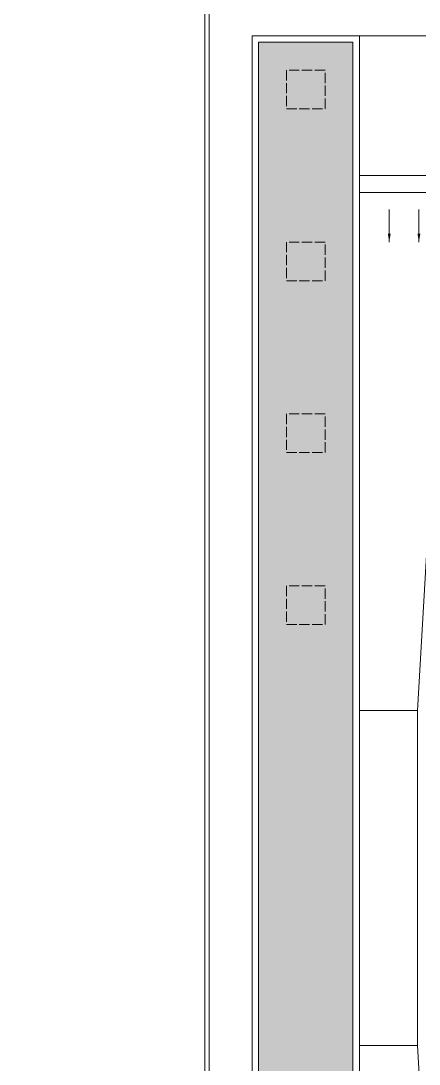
# Model space of a CAD drawing. Header units: millimetres. Extents: x 930469 to 1523124, y -120375 to 411163.
# Drawn here: x 1392540 to 1401818, y 131921 to 156199 of the extents above; entities that cross this region are included whole.
import ezdxf

# ---------------------------------------------------------------- set-up
doc = ezdxf.new("R2010")
doc.units = ezdxf.units.MM
doc.linetypes.add('ACAD_ISO02W100', pattern=[15, 12, -3])
doc.layers.get('0').update_dxf_attribs({"color": 8, "lineweight": 0})
doc.layers.get('Defpoints').update_dxf_attribs({"color": 8, "lineweight": 0})
for name, color, linetype, lineweight in [('A-DIM', 8, 'Continuous', 0), ('A-HATCH', 8, 'Continuous', 0), ('A-NET THAY', 8, 'Continuous', 0), ('A1-KÝ HIỆU', 8, 'Continuous', 0), ('A1-LÁT SÀN', 8, 'Continuous', 0), ('COT VACH', 8, 'Continuous', 0), ('Hidden', 8, 'ACAD_ISO02W100', 0)]:
    doc.layers.add(name, color=color, linetype=linetype, lineweight=lineweight)
doc.styles.add('uv-abc', font='uv-abc.shx', dxfattribs={"width": 0.85})
doc.dimstyles.new('CNC-Dim-100', dxfattribs={"dimscale": 0, "dimtxt": 250, "dimasz": 100, "dimexe": 1, "dimexo": 0, "dimgap": 50, "dimtad": 1, "dimdec": 0, "dimdsep": 46, "dimtxsty": 'uv-abc', "dimblk": 'ARCHTICK', "dimcen": 0.025, "dimdle": 100, "dimclrd": 1, "dimclre": 1, "dimclrt": 7, "dimadec": 0, "dimazin": 0, "dimtfac": 0.00072, "dimtdec": 0, "dimtix": 1, "dimtmove": 2, "dimatfit": 3, "dimfxl": 1, "dimtolj": 1, "dimarcsym": 0})

# ---------------------------------------------------------------- blocks, each defined once
blk = doc.blocks.new('A$Cd8518536')
at = {"layer": 'Defpoints', "ltscale": 3}
blk.add_lwpolyline([(303.353, 245.926), (361.686, 245.926), (361.686, 8.593), (303.353, 8.593)], close=True, dxfattribs=at)
blk = doc.blocks.new('ukukd')
at = {"layer": 'A-DIM', "ltscale": 3, "xscale": 299.9999983522735, "yscale": 299.9999983522735, "zscale": 299.9999983522735}
blk.add_blockref('A$Cd8518536', (1089738, 446209), dxfattribs=at)
blk = doc.blocks.new('_ArchTick')
at = {"const_width": 0.15}
blk.add_lwpolyline([(-0.5, -0.5), (0.5, 0.5)], dxfattribs=at)
blk = doc.blocks.new('frefegthmm')
at = {"layer": 'A-HATCH', "ltscale": 3}
h = blk.add_hatch(dxfattribs=at)
h.set_pattern_fill('CROSS', color=256, scale=700)
h.set_pattern_definition([(0, (702952.46, 588222.34), (175, 175), [87.5, -262.5]), (90, (702996.21, 588178.6), (-175, 175), [87.5, -262.5])])
h.paths.add_polyline_path([(1572510, 512498), (1572510, 510298), (1623410, 510298), (1623410, 512498)])
at = {"layer": 'A-NET THAY', "ltscale": 3}
blk.add_lwpolyline([(1644460, 528648), (1563460, 528648), (1563460, 510648, 0.414214), (1564960, 509148), (1642960, 509148, 0.414214), (1644460, 510648)], format="xyb", close=True, dxfattribs=at)
for points in [[(1575610, 512648), (1575610, 525148)], [(1576010, 514698), (1576010, 512648)], [(1588060, 513998), (1588060, 512648)], [(1595860, 513998), (1595860, 512648)]]:
    blk.add_lwpolyline(points, dxfattribs=at)
for points in [[(1576010, 514998), (1607910, 514998), (1607910, 514698), (1595860, 513998), (1588060, 513998), (1576010, 514698)], [(1572360, 512648), (1572360, 510148), (1623560, 510148), (1623560, 512648)], [(1572510, 512498), (1572510, 510298), (1623410, 510298), (1623410, 512498)]]:
    blk.add_lwpolyline(points, close=True, dxfattribs=at)
at = {"layer": 'Hidden', "ltscale": 20}
for points in [[(1574060, 510948), (1574060, 511848), (1573160, 511848), (1573160, 510948)], [(1578060, 510948), (1578060, 511848), (1577160, 511848), (1577160, 510948)], [(1582060, 510948), (1582060, 511848), (1581160, 511848), (1581160, 510948)], [(1586060, 510948), (1586060, 511848), (1585160, 511848), (1585160, 510948)]]:
    blk.add_lwpolyline(points, close=True, dxfattribs=at)
at = {"layer": 'A1-KÝ HIỆU', "ltscale": 3}
for points in [[(1577166, 514034), (1576404, 514034)], [(1577166, 513343), (1576404, 513343)]]:
    blk.add_leader(points, dimstyle='CNC-Dim-100', override={"dimscale": 1, "dimasz": 200, "dimtad": 0}, dxfattribs=at)

msp = doc.modelspace()

# ---------------------------------------------------------------- linework, layer by layer
at = {"layer": 'A1-LÁT SÀN', "ltscale": 3}
msp.add_lwpolyline([(1396826.8, 164753), (1396826.8, 85253, 0.4142136), (1398326.8, 83753), (1416426.8, 83753), (1416426.2, 82481.7), (1320536.5, 82493.9), (1302612.6, 90242.8), (1302612.6, 153568.3), (1307481.1, 153568.3), (1307519.3, 117660.6), (1338477.5, 110001.3), (1339078.2, 109401.9), (1360378.2, 109424.6), (1360977.5, 110025.3), (1388958.3, 117013.7), (1392002.7, 119296.5), (1392002.7, 159503, 0.4427668), (1393333.8, 160703), (1393333.8, 164753)], format="xyb", close=True, dxfattribs=at)

# ---------------------------------------------------------------- block references
at = {"layer": 'A-DIM'}
msp.add_blockref('ukukd', (217183.1, -364133.5), dxfattribs=at)

# ---------------------------------------------------------------- next in the draw order: block references
at = {"layer": 'COT VACH', "rotation": 269.9999999999985}
msp.add_blockref('frefegthmm', (887778.3, 1728213.1), dxfattribs=at)

doc.saveas('drawing.dxf')
